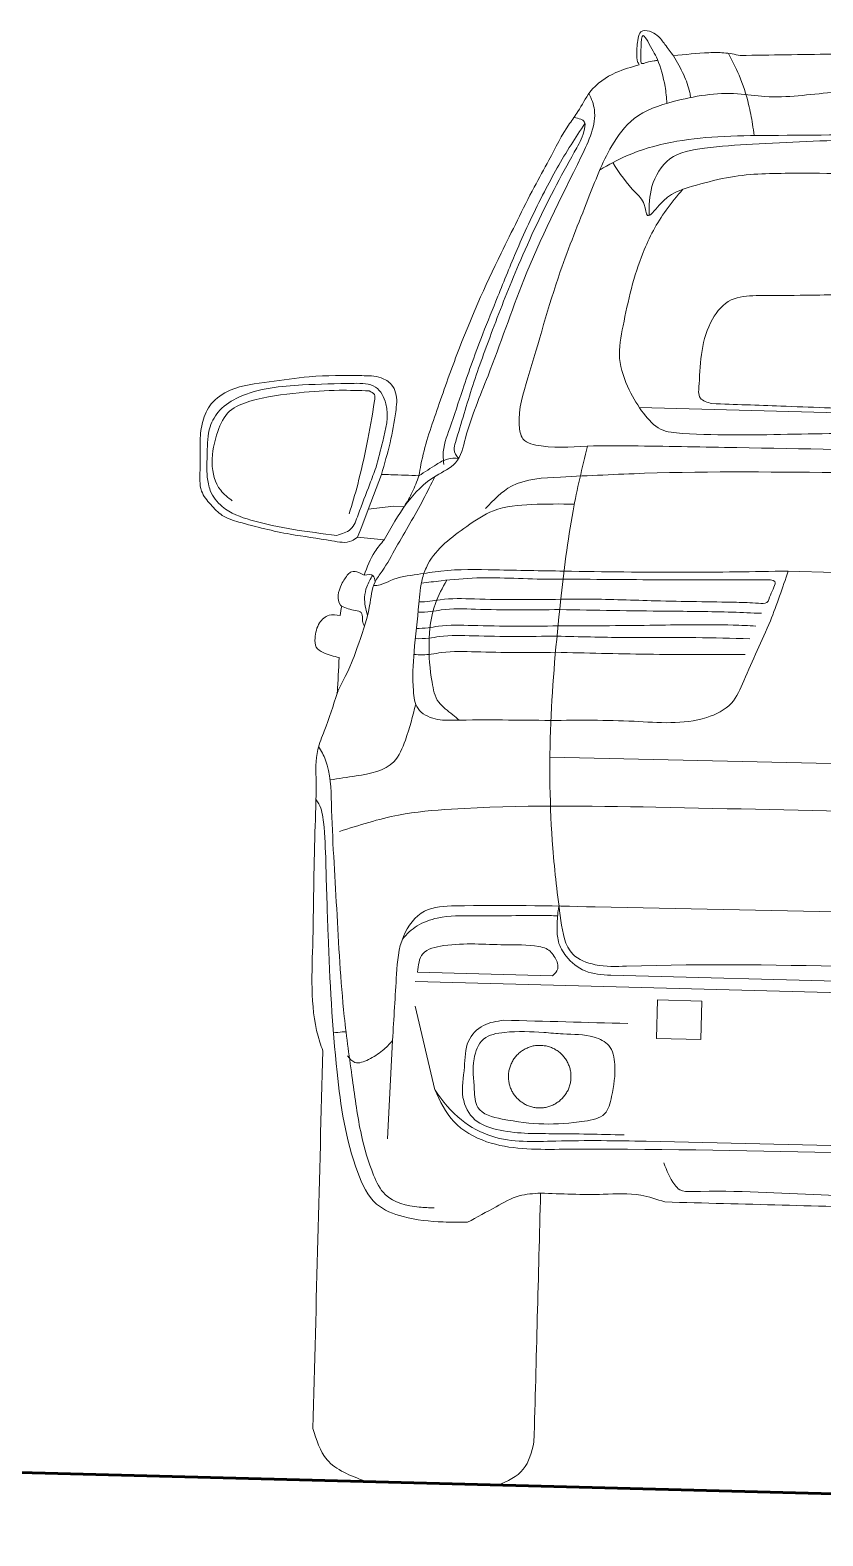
# Model space of a CAD drawing. Header units: millimetres. Extents: x 1205.7 to 1284.3, y 625.1 to 651.5.
# Drawn here: x 1259.768 to 1260.537, y 647.644 to 649.104 of the extents above; entities that cross this region are included whole.
import ezdxf

# ---------------------------------------------------------------- set-up
doc = ezdxf.new("R2010")
doc.units = ezdxf.units.MM

msp = doc.modelspace()

# ---------------------------------------------------------------- linework, layer by layer
at = {"lineweight": 60}
msp.add_line((1262.1032, 647.6438), (1259.604, 647.7092), dxfattribs=at)
at = {"lineweight": 5}
for points in [[(1260.7338, 648.7282), (1260.3593, 648.738)], [(1260.109, 648.6731), (1260.0986, 648.6459)], [(1260.0986, 648.6459), (1260.0892, 648.6212)], [(1260.0962, 648.6396), (1260.1211, 648.6423)], [(1260.1211, 648.6423), (1260.1311, 648.6419)], [(1260.0892, 648.6212), (1260.0857, 648.6124)], [(1260.5037, 648.5795), (1260.8229, 648.5703)], [(1260.2724, 648.399), (1260.8181, 648.3867)], [(1260.1418, 648.1814), (1260.8123, 648.1638)], [(1260.1439, 648.1905), (1260.275, 648.187)], [(1260.8188, 648.1748), (1260.3317, 648.1875)], [(1260.1417, 648.1576), (1260.1608, 648.0765)], [(1260.1198, 648.1243), (1260.1149, 648.0287)]]:
    msp.add_lwpolyline(points, dxfattribs=at)
for points in [[(1260.377, 648.1637), (1260.4199, 648.1625), (1260.4189, 648.1251), (1260.376, 648.1262)], [(1260.2929, 648.0884), (1260.2929, 648.0894), (1260.2929, 648.0905), (1260.2928, 648.0915), (1260.2927, 648.0926), (1260.2926, 648.0936), (1260.2924, 648.0947), (1260.2922, 648.0957), (1260.292, 648.0967), (1260.2917, 648.0978), (1260.2914, 648.0988), (1260.291, 648.0998), (1260.2906, 648.1007), (1260.2902, 648.1017), (1260.2898, 648.1027), (1260.2893, 648.1036), (1260.2888, 648.1045), (1260.2882, 648.1054), (1260.2877, 648.1063), (1260.287, 648.1072), (1260.2864, 648.108), (1260.2857, 648.1088), (1260.285, 648.1096), (1260.2843, 648.1104), (1260.2836, 648.1111), (1260.2828, 648.1118), (1260.282, 648.1125), (1260.2812, 648.1132), (1260.2803, 648.1138), (1260.2795, 648.1144), (1260.2786, 648.115), (1260.2777, 648.1155), (1260.2768, 648.116), (1260.2758, 648.1165), (1260.2749, 648.1169), (1260.2739, 648.1174), (1260.2729, 648.1177), (1260.2719, 648.1181), (1260.2709, 648.1184), (1260.2699, 648.1186), (1260.2689, 648.1189), (1260.2678, 648.1191), (1260.2668, 648.1192), (1260.2657, 648.1194), (1260.2647, 648.1195), (1260.2636, 648.1195), (1260.2626, 648.1195), (1260.2615, 648.1195), (1260.2605, 648.1195), (1260.2594, 648.1194), (1260.2584, 648.1193), (1260.2573, 648.1191), (1260.2563, 648.1189), (1260.2553, 648.1187), (1260.2543, 648.1184), (1260.2532, 648.1181), (1260.2523, 648.1177), (1260.2513, 648.1174), (1260.2503, 648.1169), (1260.2493, 648.1165), (1260.2484, 648.116), (1260.2475, 648.1155), (1260.2466, 648.115), (1260.2457, 648.1144), (1260.2448, 648.1138), (1260.244, 648.1132), (1260.2432, 648.1125), (1260.2424, 648.1118), (1260.2416, 648.1111), (1260.2408, 648.1104), (1260.2401, 648.1096), (1260.2394, 648.1088), (1260.2387, 648.108), (1260.2381, 648.1072), (1260.2375, 648.1063), (1260.2369, 648.1054), (1260.2364, 648.1045), (1260.2359, 648.1036), (1260.2354, 648.1027), (1260.2349, 648.1017), (1260.2345, 648.1007), (1260.2341, 648.0998), (1260.2338, 648.0988), (1260.2335, 648.0978), (1260.2332, 648.0967), (1260.2329, 648.0957), (1260.2327, 648.0947), (1260.2325, 648.0937), (1260.2324, 648.0926), (1260.2323, 648.0916), (1260.2322, 648.0905), (1260.2322, 648.0895), (1260.2322, 648.0884), (1260.2323, 648.0873), (1260.2324, 648.0863), (1260.2325, 648.0852), (1260.2326, 648.0842), (1260.2328, 648.0832), (1260.233, 648.0821), (1260.2333, 648.0811), (1260.2336, 648.0801), (1260.2339, 648.0791), (1260.2343, 648.0781), (1260.2347, 648.0771), (1260.2351, 648.0762), (1260.2356, 648.0752), (1260.2361, 648.0743), (1260.2366, 648.0734), (1260.2372, 648.0725), (1260.2378, 648.0716), (1260.2384, 648.0708), (1260.2391, 648.07), (1260.2398, 648.0692), (1260.2405, 648.0684), (1260.2412, 648.0676), (1260.242, 648.0669), (1260.2427, 648.0662), (1260.2436, 648.0655), (1260.2444, 648.0649), (1260.2452, 648.0643), (1260.2461, 648.0637), (1260.247, 648.0631), (1260.2479, 648.0626), (1260.2489, 648.0621), (1260.2498, 648.0616), (1260.2508, 648.0612), (1260.2517, 648.0608), (1260.2527, 648.0605), (1260.2537, 648.0601), (1260.2548, 648.0598), (1260.2558, 648.0596), (1260.2568, 648.0594), (1260.2578, 648.0592), (1260.2589, 648.059), (1260.2599, 648.0589), (1260.261, 648.0589), (1260.262, 648.0588), (1260.2631, 648.0588), (1260.2642, 648.0589), (1260.2652, 648.0589), (1260.2662, 648.059), (1260.2673, 648.0592), (1260.2683, 648.0594), (1260.2694, 648.0596), (1260.2704, 648.0598), (1260.2714, 648.0601), (1260.2724, 648.0605), (1260.2734, 648.0608), (1260.2744, 648.0612), (1260.2753, 648.0616), (1260.2763, 648.0621), (1260.2772, 648.0626), (1260.2781, 648.0631), (1260.279, 648.0637), (1260.2799, 648.0643), (1260.2808, 648.0649), (1260.2816, 648.0655), (1260.2824, 648.0662), (1260.2832, 648.0669), (1260.2839, 648.0676), (1260.2847, 648.0684), (1260.2854, 648.0692), (1260.2861, 648.07), (1260.2867, 648.0708), (1260.2873, 648.0716), (1260.2879, 648.0725), (1260.2885, 648.0734), (1260.289, 648.0743), (1260.2895, 648.0752), (1260.29, 648.0762), (1260.2904, 648.0771), (1260.2908, 648.0781), (1260.2912, 648.0791), (1260.2915, 648.0801), (1260.2918, 648.0811), (1260.2921, 648.0821), (1260.2923, 648.0832), (1260.2925, 648.0842), (1260.2927, 648.0852), (1260.2928, 648.0863), (1260.2929, 648.0873)]]:
    msp.add_lwpolyline(points, close=True, dxfattribs=at)
for points, knots in [([(1260.8368, 649.1), (1260.8354, 649.0994), (1260.832, 649.0977), (1260.8319, 649.0905), (1260.8314, 649.0857), (1260.8311, 649.083), (1260.8252, 649.0831), (1260.7679, 649.0842), (1260.6727, 649.0826), (1260.5541, 649.081), (1260.4867, 649.0799), (1260.4572, 649.0795), (1260.4519, 649.0805), (1260.4418, 649.0825), (1260.4199, 649.0822), (1260.4037, 649.0804), (1260.3923, 649.0792), (1260.3895, 649.0828), (1260.3845, 649.0895), (1260.3778, 649.0988), (1260.3698, 649.1035), (1260.3599, 649.1043), (1260.3571, 649.0929), (1260.3566, 649.0838), (1260.3566, 649.0745), (1260.3586, 649.0714), (1260.3592, 649.0705), (1260.3516, 649.0683), (1260.3338, 649.0633), (1260.3112, 649.0479), (1260.3017, 649.027), (1260.2859, 649.0066), (1260.2736, 648.981), (1260.2559, 648.9502), (1260.2411, 648.9197), (1260.2141, 648.8666), (1260.1872, 648.8053), (1260.1631, 648.7363), (1260.1495, 648.6972), (1260.146, 648.6755), (1260.1454, 648.6719), (1260.1363, 648.6723), (1260.1242, 648.6728), (1260.112, 648.6731), (1260.109, 648.6731), (1260.112, 648.6834), (1260.1177, 648.7034), (1260.1225, 648.7296), (1260.1248, 648.7495), (1260.1188, 648.7617), (1260.1068, 648.769), (1260.079, 648.7689), (1260.0428, 648.7697), (1260.0004, 648.7623), (1259.9664, 648.7594), (1259.9431, 648.7437), (1259.9347, 648.7249), (1259.9323, 648.7027), (1259.9337, 648.6806), (1259.9317, 648.6577), (1259.9432, 648.6439), (1259.9543, 648.6319), (1259.9818, 648.6236), (1260.0173, 648.6149), (1260.0529, 648.6106), (1260.0769, 648.6057), (1260.0839, 648.6111), (1260.0857, 648.6124), (1260.0944, 648.6116), (1260.103, 648.6107), (1260.1117, 648.6099), (1260.1084, 648.606), (1260.0998, 648.5959), (1260.0952, 648.5833), (1260.0922, 648.5755), (1260.0906, 648.5765), (1260.0869, 648.5786), (1260.0806, 648.5799), (1260.0777, 648.5774), (1260.0766, 648.5765), (1260.0744, 648.5735), (1260.0683, 648.5651), (1260.0648, 648.5508), (1260.07, 648.5457), (1260.0704, 648.5453), (1260.0699, 648.5423), (1260.0693, 648.5393), (1260.0688, 648.5363), (1260.0651, 648.5369), (1260.0575, 648.5382), (1260.0469, 648.5286), (1260.0444, 648.517), (1260.0444, 648.505), (1260.0549, 648.4987), (1260.0628, 648.4968), (1260.068, 648.4955), (1260.0674, 648.4843), (1260.0668, 648.473), (1260.0662, 648.4617), (1260.0623, 648.4492), (1260.0564, 648.4307), (1260.0445, 648.4028), (1260.0463, 648.369), (1260.0432, 648.3058), (1260.0434, 648.2223), (1260.0395, 648.1493), (1260.0511, 648.1171), (1260.0521, 648.1143), (1260.0489, 647.9923), (1260.0457, 647.8702), (1260.0425, 647.7481), (1260.0459, 647.7369), (1260.0537, 647.7116), (1260.079, 647.7022), (1260.0931, 647.697), (1260.1359, 647.6955), (1260.1788, 647.694), (1260.2216, 647.6925), (1260.2311, 647.6968), (1260.2498, 647.7052), (1260.2547, 647.725), (1260.257, 647.7347), (1260.2592, 647.8152), (1260.2613, 647.8957), (1260.2634, 647.9762), (1260.2836, 647.9754), (1260.3159, 647.9741), (1260.357, 647.9767), (1260.3762, 647.9702), (1260.3839, 647.9676), (1260.4597, 647.9656), (1260.5356, 647.9636), (1260.6114, 647.9616), (1260.6208, 647.9648), (1260.6436, 647.9728), (1260.6679, 647.9722), (1260.6822, 647.9718), (1260.6823, 647.9699), (1260.6823, 647.968), (1260.6824, 647.9661), (1260.7239, 647.965), (1260.7655, 647.9639), (1260.807, 647.9628), (1260.8486, 647.9617), (1260.8901, 647.9606), (1260.9317, 647.9595), (1260.9318, 647.9615), (1260.932, 647.9634), (1260.9321, 647.9653), (1260.9464, 647.9649), (1260.9707, 647.9642), (1260.9931, 647.9551), (1261.0023, 647.9514), (1261.0782, 647.9494), (1261.154, 647.9474), (1261.2298, 647.9454), (1261.2376, 647.9476), (1261.2572, 647.9532), (1261.2981, 647.9484), (1261.3304, 647.948), (1261.3506, 647.9477), (1261.3485, 647.8672), (1261.3464, 647.7867), (1261.3443, 647.7062), (1261.3462, 647.6964), (1261.35, 647.6764), (1261.3682, 647.667), (1261.3775, 647.6622), (1261.4203, 647.6615), (1261.4632, 647.6607), (1261.5061, 647.66), (1261.5205, 647.6645), (1261.5462, 647.6725), (1261.5553, 647.6974), (1261.5593, 647.7084), (1261.5625, 647.8304), (1261.5657, 647.9525), (1261.5689, 648.0746), (1261.57, 648.0774), (1261.5832, 648.1089), (1261.5831, 648.1819), (1261.5877, 648.2654), (1261.588, 648.3286), (1261.5915, 648.3623), (1261.5811, 648.3908), (1261.5762, 648.4096), (1261.5729, 648.4223), (1261.5729, 648.4336), (1261.5729, 648.4448), (1261.5729, 648.4561), (1261.5782, 648.4571), (1261.5862, 648.4586), (1261.5969, 648.4644), (1261.5976, 648.4763), (1261.5957, 648.4881), (1261.5857, 648.4982), (1261.5779, 648.4973), (1261.5742, 648.4969), (1261.5739, 648.4999), (1261.5735, 648.5029), (1261.5731, 648.506), (1261.5735, 648.5063), (1261.579, 648.5112), (1261.5762, 648.5257), (1261.5706, 648.5343), (1261.5685, 648.5375), (1261.5675, 648.5384), (1261.5647, 648.541), (1261.5584, 648.5401), (1261.5546, 648.5381), (1261.5529, 648.5372), (1261.5504, 648.5452), (1261.5464, 648.558), (1261.5383, 648.5686), (1261.5353, 648.5726), (1261.544, 648.573), (1261.5527, 648.5734), (1261.5614, 648.5738), (1261.5631, 648.5723), (1261.5698, 648.5666), (1261.5941, 648.5702), (1261.6298, 648.5727), (1261.6657, 648.5796), (1261.6935, 648.5864), (1261.7053, 648.5978), (1261.7175, 648.6109), (1261.7168, 648.6339), (1261.7193, 648.656), (1261.718, 648.6782), (1261.7106, 648.6974), (1261.6881, 648.7143), (1261.6544, 648.719), (1261.6124, 648.7286), (1261.5763, 648.7297), (1261.5485, 648.7312), (1261.5362, 648.7246), (1261.5294, 648.7127), (1261.5308, 648.6928), (1261.5342, 648.6663), (1261.5388, 648.646), (1261.5412, 648.6356), (1261.5382, 648.6357), (1261.5261, 648.6361), (1261.514, 648.6362), (1261.5049, 648.6363), (1261.5045, 648.64), (1261.5021, 648.6618), (1261.4906, 648.7015), (1261.4701, 648.7717), (1261.4465, 648.8344), (1261.4222, 648.8888), (1261.409, 648.92), (1261.393, 648.9517), (1261.3821, 648.9779), (1261.3674, 648.9991), (1261.3589, 649.0205), (1261.3372, 649.037), (1261.3197, 649.043), (1261.3122, 649.0455), (1261.3129, 649.0464), (1261.3151, 649.0494), (1261.3155, 649.0587), (1261.3154, 649.0678), (1261.3133, 649.0794), (1261.3034, 649.0791), (1261.2951, 649.0748), (1261.2879, 649.0658), (1261.2825, 649.0594), (1261.2796, 649.0559), (1261.2683, 649.0578), (1261.2522, 649.0604), (1261.2304, 649.0618), (1261.2202, 649.0604), (1261.2148, 649.0597), (1261.1853, 649.0617), (1261.1181, 649.0662), (1260.9997, 649.0741), (1260.9048, 649.0807), (1260.8475, 649.0825), (1260.8416, 649.0827), (1260.8414, 649.0855), (1260.8412, 649.0902), (1260.8415, 649.0975), (1260.8382, 649.0993), (1260.8368, 649.1)], [8267.089646, 8267.089646, 8267.089646, 8267.089646, 8272.498638, 8280.131877, 8290.655894, 8290.655894, 8290.655894, 8312.712506, 8501.600542, 8641.013517, 8749.741265, 8749.741265, 8749.741265, 8769.782251, 8787.487139, 8829.864679, 8829.864679, 8829.864679, 8846.594962, 8860.747379, 8871.206783, 8881.558129, 8890.072737, 8908.703192, 8918.099418, 8922.215365, 8922.215365, 8922.215365, 8951.545844, 8990.238308, 9017.489969, 9034.813217, 9084.886739, 9121.459515, 9165.758524, 9209.530681, 9341.038544, 9411.855614, 9479.084904, 9492.566445, 9492.566445, 9492.566445, 9526.127267, 9537.204835, 9537.204835, 9537.204835, 9576.34833, 9613.686878, 9636.470458, 9647.250077, 9662.257915, 9685.148247, 9747.773838, 9795.927486, 9843.621494, 9871.301661, 9894.390819, 9917.178928, 9952.52829, 9977.548188, 9997.014063, 10015.948071, 10037.221025, 10100.006711, 10150.209742, 10173.960331, 10182.006767, 10182.006767, 10182.006767, 10214.075975, 10214.075975, 10214.075975, 10232.460021, 10262.861704, 10262.861704, 10262.861704, 10270.06248, 10278.73607, 10283.720138, 10283.720138, 10283.720138, 10298.244689, 10322.923012, 10324.898136, 10324.898136, 10324.898136, 10336.17764, 10336.17764, 10336.17764, 10349.279246, 10363.581703, 10382.692396, 10393.349838, 10403.792073, 10423.720613, 10423.720613, 10423.720613, 10465.254414, 10465.254414, 10465.254414, 10513.717913, 10536.915732, 10575.782219, 10635.561825, 10770.924356, 10885.760617, 10896.617196, 10896.617196, 10896.617196, 11346.411025, 11346.411025, 11346.411025, 11387.332107, 11439.261142, 11439.261142, 11439.261142, 11597.170005, 11597.170005, 11597.170005, 11633.498407, 11668.250238, 11668.250238, 11668.250238, 11964.873457, 11964.873457, 11964.873457, 12039.625456, 12084.346767, 12114.024556, 12114.024556, 12114.024556, 12393.336585, 12393.336585, 12393.336585, 12429.654588, 12481.841297, 12481.841297, 12481.841297, 12488.905385, 12488.905385, 12488.905385, 12641.960278, 12641.960278, 12641.960278, 12795.015172, 12795.015172, 12795.015172, 12802.079259, 12802.079259, 12802.079259, 12854.265969, 12890.583972, 12890.583972, 12890.583972, 13169.896001, 13169.896001, 13169.896001, 13199.57379, 13244.295101, 13319.0471, 13319.0471, 13319.0471, 13615.670319, 13615.670319, 13615.670319, 13650.42215, 13686.750552, 13686.750552, 13686.750552, 13844.659415, 13844.659415, 13844.659415, 13896.58845, 13937.509531, 13937.509531, 13937.509531, 14387.30336, 14387.30336, 14387.30336, 14398.15994, 14512.996201, 14648.358732, 14708.138338, 14747.004824, 14770.202643, 14818.666143, 14818.666143, 14818.666143, 14860.199944, 14860.199944, 14860.199944, 14880.128484, 14890.570718, 14901.228161, 14920.338854, 14934.641311, 14947.742917, 14947.742917, 14947.742917, 14959.022421, 14959.022421, 14959.022421, 14960.997545, 14985.675868, 15000.200419, 15000.200419, 15000.200419, 15005.184487, 15013.858077, 15021.058853, 15021.058853, 15021.058853, 15051.460535, 15069.844582, 15069.844582, 15069.844582, 15101.913789, 15101.913789, 15101.913789, 15109.960226, 15133.710814, 15183.913846, 15246.699531, 15267.972486, 15286.906494, 15306.372369, 15331.392267, 15366.741629, 15389.529738, 15412.618896, 15440.299063, 15487.993071, 15536.146718, 15598.77231, 15621.662642, 15636.67048, 15647.450098, 15670.233679, 15707.572226, 15746.715721, 15746.715721, 15746.715721, 15757.79329, 15791.354112, 15791.354112, 15791.354112, 15804.835653, 15872.064943, 15942.882013, 16074.389876, 16118.162033, 16162.461042, 16199.033818, 16249.10734, 16266.430587, 16293.682249, 16332.374713, 16361.705192, 16361.705192, 16361.705192, 16365.821138, 16375.217365, 16393.84782, 16402.362428, 16412.713774, 16423.173178, 16437.325595, 16454.055878, 16454.055878, 16454.055878, 16496.433418, 16514.138306, 16534.179291, 16534.179291, 16534.179291, 16642.90704, 16782.320015, 16971.208051, 16993.264663, 16993.264663, 16993.264663, 17003.78868, 17011.421919, 17016.830911, 17016.830911, 17016.830911, 17016.830911]), ([(1260.386, 649.0331), (1260.3856, 649.0385), (1260.3842, 649.053), (1260.3781, 649.0749), (1260.3705, 649.0876), (1260.3615, 649.1034), (1260.3608, 649.0855), (1260.3604, 649.0799), (1260.3608, 649.0703), (1260.3675, 649.0737), (1260.3722, 649.0738), (1260.3759, 649.0746), (1260.3771, 649.0748)], [9.259307, 9.259307, 9.259307, 9.259307, 29.369619, 62.936418, 87.358978, 96.101467, 109.790033, 124.270012, 129.898918, 135.494099, 144.769765, 149.192163, 149.192163, 149.192163, 149.192163]), ([(1260.3923, 649.0792), (1260.3958, 649.0731), (1260.4023, 649.0619), (1260.4075, 649.0479), (1260.4088, 649.0403), (1260.4091, 649.0387)], [0, 0, 0, 0, 25.741096, 47.98605, 54.121761, 54.121761, 54.121761, 54.121761]), ([(1260.4456, 649.0815), (1260.4493, 649.0746), (1260.4574, 649.0587), (1260.4649, 649.0355), (1260.4688, 649.0156), (1260.4701, 649.0055), (1260.4706, 649.0018)], [11.670506, 11.670506, 11.670506, 11.670506, 40.549802, 77.289052, 101.09861, 114.896452, 114.896452, 114.896452, 114.896452]), ([(1260.3103, 649.0426), (1260.3129, 649.0374), (1260.3203, 649.0179), (1260.2892, 648.9528), (1260.249, 648.8742), (1260.2175, 648.7786), (1260.193, 648.7223), (1260.1846, 648.6827), (1260.1424, 648.6647), (1260.1251, 648.6339), (1260.1117, 648.6099)], [20.582205, 20.582205, 20.582205, 20.582205, 41.745254, 99.36108, 261.613759, 383.475389, 462.268413, 494.014791, 521.792676, 619.895447, 619.895447, 619.895447, 619.895447]), ([(1260.8353, 649.0439), (1260.8046, 649.045), (1260.7394, 649.0472), (1260.6428, 649.0428), (1260.5554, 649.0471), (1260.4937, 649.0367), (1260.4425, 649.0452), (1260.3991, 649.0379), (1260.3536, 649.023), (1260.3269, 648.9858), (1260.3075, 648.9342), (1260.277, 648.8603), (1260.2578, 648.7858), (1260.2403, 648.7331), (1260.2448, 648.7042), (1260.2763, 648.6977), (1260.3078, 648.7013), (1260.3678, 648.7008), (1260.5376, 648.6976), (1260.6978, 648.6948), (1260.8261, 648.6925)], [6.525549, 6.525549, 6.525549, 6.525549, 119.706018, 246.799624, 362.127378, 441.688724, 474.310491, 551.57547, 602.404345, 644.427466, 713.962724, 806.065213, 938.394685, 995.875105, 1012.355175, 1035.63951, 1097.939296, 1136.37762, 1254.06706, 1726.095792, 1726.095792, 1726.095792, 1726.095792]), ([(1260.1696, 648.6829), (1260.1692, 648.6859), (1260.1678, 648.6979), (1260.177, 648.7222), (1260.1895, 648.7611), (1260.2048, 648.804), (1260.2232, 648.8489), (1260.2418, 648.8955), (1260.2651, 648.9448), (1260.2876, 648.9853), (1260.3018, 649.0067), (1260.3064, 649.0135)], [0, 0, 0, 0, 10.939935, 44.054332, 92.518777, 162.984154, 211.198586, 271.430124, 347.559522, 411.905259, 442.007155, 442.007155, 442.007155, 442.007155]), ([(1260.2959, 649.0195), (1260.298, 649.019), (1260.3012, 649.018), (1260.3071, 649.0159), (1260.3058, 649.003), (1260.2954, 648.9844), (1260.2711, 648.9406), (1260.2437, 648.8824), (1260.2179, 648.8168), (1260.1968, 648.7591), (1260.186, 648.7212), (1260.1784, 648.6963), (1260.1816, 648.6915), (1260.1838, 648.6886)], [31.857736, 31.857736, 31.857736, 31.857736, 39.771345, 43.653017, 53.495495, 77.841466, 127.753708, 233.513858, 316.823344, 387.160237, 458.10012, 466.331686, 478.531993, 478.531993, 478.531993, 478.531993]), ([(1260.8342, 649.0014), (1260.7623, 649.0022), (1260.6462, 649.0035), (1260.5131, 649.0021), (1260.4222, 649.0015), (1260.3644, 648.9927), (1260.3294, 648.9735), (1260.3211, 648.9687)], [10.510334, 10.510334, 10.510334, 10.510334, 275.599234, 437.9547, 500.313443, 611.513053, 646.888802, 646.888802, 646.888802, 646.888802]), ([(1260.3688, 648.9244), (1260.3686, 648.9338), (1260.3692, 648.9538), (1260.387, 648.984), (1260.4268, 648.991), (1260.4879, 648.9946), (1260.5697, 648.9987), (1260.652, 648.9967), (1260.7387, 648.9972), (1260.7948, 648.9964), (1260.8341, 648.9957)], [8.837164, 8.837164, 8.837164, 8.837164, 43.24128, 82.471747, 125.460932, 183.038664, 311.841707, 424.764794, 486.555105, 631.238062, 631.238062, 631.238062, 631.238062]), ([(1260.3334, 648.9756), (1260.3401, 648.9652), (1260.3498, 648.951), (1260.3648, 648.9381), (1260.366, 648.9182), (1260.3854, 648.9455), (1260.4088, 648.952), (1260.4528, 648.9646), (1260.5233, 648.9658), (1260.6271, 648.9639), (1260.7366, 648.9651), (1260.807, 648.9635), (1260.8332, 648.9628)], [6.15508, 6.15508, 6.15508, 6.15508, 50.67134, 68.614436, 82.190137, 100.6037, 146.323779, 188.038046, 262.745916, 406.983949, 569.559563, 666.246592, 666.246592, 666.246592, 666.246592]), ([(1260.4015, 648.9498), (1260.3958, 648.9433), (1260.3802, 648.9247), (1260.3571, 648.8808), (1260.346, 648.8314), (1260.3372, 648.7855), (1260.348, 648.756), (1260.3617, 648.7333), (1260.3784, 648.7147), (1260.4685, 648.7076), (1260.569, 648.7192), (1260.6825, 648.7033), (1260.7288, 648.7262), (1260.7737, 648.7343), (1260.8071, 648.735), (1260.8272, 648.7348)], [16.703883, 16.703883, 16.703883, 16.703883, 48.667635, 106.055231, 196.595267, 235.770254, 274.852069, 307.740533, 335.146187, 361.476267, 627.707977, 722.187491, 765.754004, 814.554693, 888.751543, 888.751543, 888.751543, 888.751543]), ([(1260.4173, 648.7609), (1260.4183, 648.7828), (1260.4197, 648.8136), (1260.4464, 648.8455), (1260.4812, 648.8472), (1260.5285, 648.8463), (1260.5754, 648.849), (1260.6169, 648.8368), (1260.6255, 648.8038), (1260.6268, 648.7768), (1260.6363, 648.75), (1260.6241, 648.736), (1260.6044, 648.7368), (1260.5628, 648.7369), (1260.5023, 648.7393), (1260.4518, 648.7411), (1260.4295, 648.7419)], [0, 0, 0, 0, 78.707188, 110.79752, 140.974383, 200.849305, 287.018555, 317.66695, 345.610312, 401.891404, 423.160284, 442.761713, 458.237101, 493.388905, 597.596502, 679.891155, 679.891155, 679.891155, 679.891155]), ([(1260.1038, 648.6801), (1260.1059, 648.6884), (1260.111, 648.7085), (1260.1181, 648.7357), (1260.1046, 648.7616), (1260.0715, 648.7616), (1260.029, 648.7602), (1259.982, 648.7564), (1259.952, 648.7375), (1259.9402, 648.7178), (1259.9402, 648.6947), (1259.939, 648.674), (1259.9425, 648.6552), (1259.9561, 648.6376), (1259.9997, 648.6221), (1260.0377, 648.6175), (1260.0656, 648.6141)], [0, 0, 0, 0, 31.772181, 76.81764, 99.982148, 126.138601, 187.622044, 264.579178, 292.068325, 314.927928, 345.95976, 375.190298, 391.49509, 415.394082, 453.107108, 556.861297, 556.861297, 556.861297, 556.861297]), ([(1259.9643, 648.6476), (1259.9602, 648.6508), (1259.9409, 648.666), (1259.9443, 648.7049), (1259.9595, 648.7363), (1259.9901, 648.7481), (1260.0258, 648.7524), (1260.0647, 648.7554), (1260.0874, 648.7545), (1260.0972, 648.7542)], [0, 0, 0, 0, 18.751376, 88.643582, 116.676882, 143.729323, 203.172189, 250.700012, 286.761576, 286.761576, 286.761576, 286.761576]), ([(1260.0972, 648.7542), (1260.0992, 648.7532), (1260.1033, 648.7513), (1260.0979, 648.7162), (1260.0912, 648.6808), (1260.0806, 648.6445), (1260.0777, 648.6349)], [0, 0, 0, 0, 7.415376, 14.943908, 116.356436, 152.960935, 152.960935, 152.960935, 152.960935]), ([(1260.4295, 648.7419), (1260.425, 648.7432), (1260.4156, 648.7458), (1260.4167, 648.7556), (1260.4173, 648.7609)], [0, 0, 0, 0, 14.985943, 31.758293, 31.758293, 31.758293, 31.758293]), ([(1260.3089, 648.7005), (1260.3037, 648.6797), (1260.292, 648.6301), (1260.2814, 648.5401), (1260.271, 648.4316), (1260.2726, 648.3264), (1260.2809, 648.2544), (1260.2882, 648.2071), (1260.3187, 648.1954), (1260.4909, 648.2013), (1260.6569, 648.1931), (1260.8128, 648.1848)], [32.251479, 32.251479, 32.251479, 32.251479, 111.053793, 220.21831, 364.971697, 514.149637, 600.743211, 643.228296, 672.775877, 710.162928, 1282.589465, 1282.589465, 1282.589465, 1282.589465]), ([(1260.0656, 648.6141), (1260.0705, 648.6155), (1260.0809, 648.6184), (1260.0883, 648.6397), (1260.0959, 648.6592), (1260.1018, 648.6747), (1260.1038, 648.6801)], [0, 0, 0, 0, 17.948503, 37.245333, 76.701099, 97.853999, 97.853999, 97.853999, 97.853999]), ([(1260.1454, 648.6719), (1260.151, 648.6756), (1260.1599, 648.6814), (1260.1726, 648.689), (1260.1801, 648.689), (1260.1838, 648.6887)], [0, 0, 0, 0, 24.962811, 39.457244, 52.810514, 52.810514, 52.810514, 52.810514]), ([(1260.2098, 648.6401), (1260.2178, 648.6484), (1260.2372, 648.6686), (1260.2949, 648.6712), (1260.4017, 648.6767), (1260.5465, 648.675), (1260.7, 648.6732), (1260.788, 648.6713), (1260.8256, 648.6705)], [0, 0, 0, 0, 41.05141, 100.184602, 200.412175, 442.655061, 628.571807, 766.890951, 766.890951, 766.890951, 766.890951]), ([(1260.1608, 648.6712), (1260.1572, 648.6638), (1260.1456, 648.6404), (1260.1274, 648.6103), (1260.1128, 648.5832), (1260.0997, 648.5661), (1260.0981, 648.5397), (1260.0851, 648.5051), (1260.0802, 648.4887), (1260.0633, 648.4568), (1260.0667, 648.4625), (1260.0669, 648.4629)], [5.509353, 5.509353, 5.509353, 5.509353, 36.113251, 101.497271, 134.64716, 149.945188, 179.300264, 230.999836, 268.448632, 289.410975, 291.113074, 291.113074, 291.113074, 291.113074]), ([(1260.1454, 648.6719), (1260.1434, 648.6665), (1260.1395, 648.6561), (1260.1338, 648.6465), (1260.1311, 648.6419)], [0, 0, 0, 0, 21.332424, 40.871763, 40.871763, 40.871763, 40.871763]), ([(1260.2961, 648.6444), (1260.2825, 648.6446), (1260.2563, 648.6446), (1260.2189, 648.6416), (1260.1856, 648.6187), (1260.1583, 648.5986), (1260.147, 648.5695), (1260.145, 648.5406), (1260.1404, 648.504), (1260.1387, 648.4707), (1260.1421, 648.444), (1260.1609, 648.4345), (1260.2046, 648.4354), (1260.2421, 648.435), (1260.2734, 648.4346)], [13.227395, 13.227395, 13.227395, 13.227395, 63.74601, 110.024787, 146.97027, 211.216245, 228.919962, 260.132525, 317.297163, 364.100889, 385.755118, 409.694391, 432.447866, 547.492301, 547.492301, 547.492301, 547.492301]), ([(1260.0922, 648.5755), (1260.0957, 648.5761), (1260.1017, 648.5771), (1260.1026, 648.5714), (1260.103, 648.5691)], [0, 0, 0, 0, 10.755685, 18.378295, 18.378295, 18.378295, 18.378295]), ([(1260.1005, 648.5755), (1260.0984, 648.5719), (1260.0945, 648.5652), (1260.0916, 648.5516), (1260.0937, 648.5425), (1260.0955, 648.5368)], [0, 0, 0, 0, 15.508885, 28.295268, 49.992153, 49.992153, 49.992153, 49.992153]), ([(1260.1014, 648.5654), (1260.1036, 648.5655), (1260.1094, 648.5659), (1260.1225, 648.5735), (1260.1429, 648.5759), (1260.1764, 648.5816), (1260.2241, 648.5805), (1260.2639, 648.5798), (1260.2862, 648.5794)], [3.775348, 3.775348, 3.775348, 3.775348, 11.679014, 25.082781, 58.093907, 86.199563, 150.663684, 232.814016, 232.814016, 232.814016, 232.814016]), ([(1260.2734, 648.4346), (1260.3002, 648.4349), (1260.3505, 648.4353), (1260.411, 648.4293), (1260.4504, 648.4485), (1260.4653, 648.4858), (1260.486, 648.5268), (1260.4982, 648.5633), (1260.5037, 648.5795)], [0, 0, 0, 0, 99.123827, 185.742629, 219.726395, 250.23175, 328.240042, 391.293659, 391.293659, 391.293659, 391.293659]), ([(1260.2862, 648.5794), (1260.3249, 648.5788), (1260.3974, 648.5777), (1260.4699, 648.5789), (1260.5037, 648.5795)], [0, 0, 0, 0, 142.615069, 267.05505, 267.05505, 267.05505, 267.05505]), ([(1260.1476, 648.5676), (1260.154, 648.5685), (1260.1719, 648.5708), (1260.2139, 648.5745), (1260.2534, 648.5712), (1260.2814, 648.5716), (1260.2853, 648.5717)], [18.390354, 18.390354, 18.390354, 18.390354, 42.169147, 84.693353, 173.412938, 187.681226, 187.681226, 187.681226, 187.681226]), ([(1260.1724, 648.5706), (1260.1683, 648.5633), (1260.158, 648.5444), (1260.1539, 648.5095), (1260.1565, 648.4779), (1260.162, 648.4514), (1260.1757, 648.4425), (1260.1824, 648.4367), (1260.1844, 648.4349)], [1.41167, 1.41167, 1.41167, 1.41167, 32.237097, 80.145564, 126.804825, 151.784994, 174.139299, 184.128392, 184.128392, 184.128392, 184.128392]), ([(1260.2853, 648.5717), (1260.3204, 648.5714), (1260.3879, 648.5709), (1260.4435, 648.5708), (1260.4953, 648.5711), (1260.486, 648.5582), (1260.4843, 648.5473), (1260.4694, 648.5488), (1260.436, 648.5496), (1260.379, 648.5501), (1260.3228, 648.5525), (1260.2922, 648.5522), (1260.2831, 648.5521)], [0, 0, 0, 0, 124.392192, 239.270224, 252.181813, 268.934432, 278.770593, 288.756076, 314.975718, 411.626416, 490.894881, 524.279349, 524.279349, 524.279349, 524.279349]), ([(1260.0704, 648.5453), (1260.0746, 648.5437), (1260.0805, 648.5413), (1260.0905, 648.5402), (1260.0905, 648.5337), (1260.0907, 648.5292), (1260.092, 648.527), (1260.0926, 648.5263)], [0, 0, 0, 0, 17.333596, 24.552888, 31.471477, 37.605553, 41.040932, 41.040932, 41.040932, 41.040932]), ([(1260.1455, 648.5496), (1260.149, 648.5496), (1260.1558, 648.5499), (1260.1735, 648.5534), (1260.2162, 648.5515), (1260.2552, 648.5518), (1260.2831, 648.5521)], [30.290084, 30.290084, 30.290084, 30.290084, 43.233502, 55.624039, 96.398559, 199.416968, 199.416968, 199.416968, 199.416968]), ([(1260.1446, 648.5397), (1260.1487, 648.5396), (1260.1562, 648.5398), (1260.1745, 648.5435), (1260.2164, 648.5416), (1260.2548, 648.5418), (1260.282, 648.5421)], [27.981144, 27.981144, 27.981144, 27.981144, 43.233502, 55.624039, 96.398559, 196.915162, 196.915162, 196.915162, 196.915162]), ([(1260.282, 648.5421), (1260.3166, 648.5415), (1260.3724, 648.5406), (1260.4377, 648.5402), (1260.4684, 648.5389), (1260.4778, 648.5385)], [0, 0, 0, 0, 127.264341, 205.601363, 240.41777, 240.41777, 240.41777, 240.41777]), ([(1260.1419, 648.514), (1260.1463, 648.5138), (1260.1541, 648.514), (1260.1727, 648.5177), (1260.2144, 648.5158), (1260.2524, 648.516), (1260.2794, 648.5164)], [26.823805, 26.823805, 26.823805, 26.823805, 43.233502, 55.624039, 96.398559, 195.805407, 195.805407, 195.805407, 195.805407]), ([(1260.1429, 648.5239), (1260.1467, 648.5238), (1260.1538, 648.5241), (1260.1718, 648.5277), (1260.2141, 648.5258), (1260.2528, 648.526), (1260.2804, 648.5263)], [29.278505, 29.278505, 29.278505, 29.278505, 43.233502, 55.624039, 96.398559, 198.208686, 198.208686, 198.208686, 198.208686]), ([(1260.2794, 648.5164), (1260.3011, 648.5158), (1260.3459, 648.5146), (1260.4083, 648.5153), (1260.4489, 648.5143), (1260.4664, 648.5139)], [0, 0, 0, 0, 79.928669, 165.331767, 229.573723, 229.573723, 229.573723, 229.573723]), ([(1260.2804, 648.5263), (1260.31, 648.5264), (1260.3666, 648.5265), (1260.4307, 648.5281), (1260.465, 648.5265), (1260.4724, 648.5262)], [0, 0, 0, 0, 109.339398, 208.436956, 235.793809, 235.793809, 235.793809, 235.793809]), ([(1260.1405, 648.4986), (1260.1461, 648.4982), (1260.1551, 648.4982), (1260.1749, 648.5021), (1260.2154, 648.5003), (1260.2522, 648.5005), (1260.2779, 648.5007)], [22.390824, 22.390824, 22.390824, 22.390824, 43.233502, 55.624039, 96.398559, 191.314495, 191.314495, 191.314495, 191.314495]), ([(1260.2779, 648.5007), (1260.3076, 648.5), (1260.3689, 648.4983), (1260.4303, 648.4986), (1260.4619, 648.4987)], [0, 0, 0, 0, 109.391721, 225.889923, 225.889923, 225.889923, 225.889923]), ([(1260.1423, 648.4504), (1260.1394, 648.4389), (1260.1343, 648.4197), (1260.1211, 648.3872), (1260.0885, 648.3813), (1260.0674, 648.3782), (1260.0591, 648.377)], [9.330343, 9.330343, 9.330343, 9.330343, 53.659041, 83.080338, 130.881678, 162.162966, 162.162966, 162.162966, 162.162966]), ([(1260.048, 648.4094), (1260.0507, 648.4051), (1260.0597, 648.3884), (1260.0605, 648.3333), (1260.0659, 648.2516), (1260.0702, 648.1616), (1260.0806, 648.0888), (1260.0875, 648.0366), (1260.0981, 647.9995), (1260.1129, 647.9688), (1260.139, 647.9627), (1260.1553, 647.962), (1260.1601, 647.9618)], [20.004658, 20.004658, 20.004658, 20.004658, 38.355215, 90.582588, 215.75541, 344.528, 420.384238, 487.211777, 537.229218, 564.13592, 607.027109, 624.943445, 624.943445, 624.943445, 624.943445]), ([(1260.0455, 648.3576), (1260.0465, 648.3564), (1260.0508, 648.3505), (1260.0541, 648.3284), (1260.0553, 648.287), (1260.0576, 648.2055), (1260.063, 648.1045), (1260.0758, 648.0168), (1260.0996, 647.964), (1260.1335, 647.9511), (1260.1636, 647.9479), (1260.1846, 647.9479), (1260.1925, 647.9479)], [36.465585, 36.465585, 36.465585, 36.465585, 42.891944, 65.190551, 113.48721, 199.092923, 363.251234, 485.209484, 528.952397, 564.083766, 611.989091, 641.090018, 641.090018, 641.090018, 641.090018]), ([(1260.0682, 648.3269), (1260.0872, 648.333), (1260.1226, 648.3444), (1260.2259, 648.353), (1260.4564, 648.3495), (1260.6697, 648.3435), (1260.8169, 648.3392)], [0, 0, 0, 0, 72.981383, 136.598565, 380.098889, 922.302713, 922.302713, 922.302713, 922.302713]), ([(1260.1236, 648.1886), (1260.1245, 648.201), (1260.1262, 648.2241), (1260.1484, 648.2539), (1260.2178, 648.256), (1260.272, 648.2548), (1260.3162, 648.2538)], [0, 0, 0, 0, 45.560555, 84.873375, 122.131732, 288.430309, 288.430309, 288.430309, 288.430309]), ([(1260.3317, 648.1875), (1260.323, 648.188), (1260.3064, 648.1889), (1260.2888, 648.2034), (1260.2797, 648.2192), (1260.2793, 648.2349), (1260.2798, 648.2463), (1260.281, 648.2532), (1260.2812, 648.2545)], [0, 0, 0, 0, 31.328658, 59.862825, 79.75647, 96.522674, 116.757927, 121.976774, 121.976774, 121.976774, 121.976774]), ([(1260.1293, 648.2225), (1260.1335, 648.2275), (1260.1433, 648.2368), (1260.1701, 648.2462), (1260.2013, 648.2442), (1260.2496, 648.2458), (1260.2746, 648.2453), (1260.2799, 648.2451)], [30.080772, 30.080772, 30.080772, 30.080772, 54.03323, 80.481113, 130.857653, 203.612732, 223.08068, 223.08068, 223.08068, 223.08068]), ([(1260.1439, 648.1905), (1260.1447, 648.1972), (1260.1464, 648.2118), (1260.1837, 648.2199), (1260.2195, 648.2163), (1260.253, 648.2173), (1260.2708, 648.2135), (1260.2777, 648.2054), (1260.2821, 648.194), (1260.2772, 648.1891), (1260.275, 648.187)], [0.30815, 0.30815, 0.30815, 0.30815, 23.039788, 49.823173, 122.270006, 163.302813, 172.260493, 187.498794, 201.071675, 211.253214, 211.253214, 211.253214, 211.253214]), ([(1260.2276, 648.1439), (1260.2208, 648.1429), (1260.2069, 648.1409), (1260.1898, 648.1232), (1260.1905, 648.0968), (1260.1846, 648.0707), (1260.1974, 648.0451), (1260.2311, 648.0336), (1260.2799, 648.0342), (1260.3212, 648.0332), (1260.3444, 648.0327)], [0, 0, 0, 0, 24.908226, 50.813107, 81.843976, 118.23133, 148.239256, 176.513356, 243.304782, 328.511178, 328.511178, 328.511178, 328.511178]), ([(1260.0624, 648.1315), (1260.0653, 648.132), (1260.0693, 648.1325), (1260.0734, 648.1326), (1260.0746, 648.1326)], [5.386764, 5.386764, 5.386764, 5.386764, 16.118117, 20.544255, 20.544255, 20.544255, 20.544255]), ([(1260.076, 648.1095), (1260.0782, 648.1067), (1260.0835, 648.1002), (1260.0979, 648.106), (1260.1098, 648.1134), (1260.1167, 648.1208), (1260.1198, 648.1243)], [0, 0, 0, 0, 11.934351, 28.344777, 48.184252, 65.386872, 65.386872, 65.386872, 65.386872]), ([(1260.2665, 648.1321), (1260.2541, 648.1328), (1260.2347, 648.1338), (1260.2057, 648.1286), (1260.1962, 648.103), (1260.1992, 648.0815), (1260.1999, 648.0541), (1260.2475, 648.0425), (1260.2839, 648.0416), (1260.3277, 648.0497), (1260.3336, 648.075), (1260.3371, 648.0962), (1260.3326, 648.1205), (1260.3108, 648.1304), (1260.2891, 648.13), (1260.2727, 648.1315), (1260.2665, 648.1321)], [0, 0, 0, 0, 46.671941, 73.007085, 98.881596, 135.464497, 157.214525, 189.468682, 287.506784, 312.945435, 334.968054, 373.414628, 397.103646, 417.177242, 454.501003, 477.564283, 477.564283, 477.564283, 477.564283]), ([(1260.1608, 648.0765), (1260.166, 648.0654), (1260.1764, 648.0427), (1260.221, 648.0182), (1260.4354, 648.0204), (1260.6337, 648.0134), (1260.8082, 648.0063)], [0, 0, 0, 0, 43.99781, 89.99612, 176.828463, 823.076612, 823.076612, 823.076612, 823.076612]), ([(1260.161, 648.0762), (1260.1683, 648.0652), (1260.1835, 648.0467), (1260.2244, 648.0244), (1260.2871, 648.0278), (1260.4832, 648.0247), (1260.6604, 648.0193), (1260.8084, 648.0148)], [45.248818, 45.248818, 45.248818, 45.248818, 93.314142, 134.324607, 210.549622, 318.261258, 861.877401, 861.877401, 861.877401, 861.877401]), ([(1260.3829, 648.0056), (1260.3858, 647.9982), (1260.3895, 647.9887), (1260.3993, 647.9774), (1260.4511, 647.9792), (1260.531, 647.9738), (1260.6111, 647.972), (1260.6493, 647.9713)], [0, 0, 0, 0, 29.262634, 37.520462, 52.491575, 206.465777, 346.235134, 346.235134, 346.235134, 346.235134]), ([(1260.1925, 647.9479), (1260.2017, 647.9529), (1260.2182, 647.9617), (1260.241, 647.9749), (1260.2564, 647.9758), (1260.2634, 647.9762)], [0, 0, 0, 0, 38.702039, 69.252982, 94.80968, 94.80968, 94.80968, 94.80968])]:
    msp.add_open_spline(points, degree=3, knots=knots, dxfattribs=at)
for points in [[(1260.3162, 648.2538), (1260.4823, 648.2505), (1260.6483, 648.2472), (1260.8144, 648.2439)], [(1260.1198, 648.1243), (1260.1211, 648.1457), (1260.1223, 648.1672), (1260.1236, 648.1886)], [(1260.3479, 648.1407), (1260.3078, 648.1418), (1260.2677, 648.1428), (1260.2276, 648.1439)]]:
    msp.add_open_spline(points, degree=3, dxfattribs=at)

doc.saveas('drawing.dxf')
